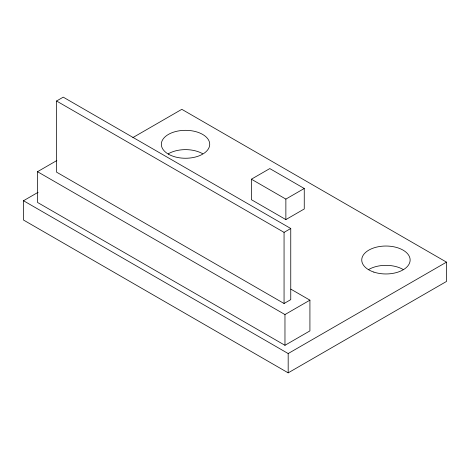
<?xml version="1.0" encoding="UTF-8"?>
<svg xmlns="http://www.w3.org/2000/svg" width="470" height="470" viewBox="0 0 470 470"><rect width="100%" height="100%" fill="white"/><g stroke="black" fill="none" stroke-linecap="round" stroke-linejoin="round"><path stroke-width="0.7" d="M56.553 101.009L63.239 97.149L290.754 228.502L290.754 299.637L284.062 303.497L56.553 172.143L56.553 101.009L284.062 232.362L290.754 228.502M290.883 289.168L309.918 300.16L309.918 330.898L284.967 345.303L37.518 202.441L37.518 171.697L56.852 160.534M132.863 137.593L181.82 109.328L446.5 262.142L446.5 281.448L288.18 372.851L23.5 220.036L23.5 200.731L38.123 192.289M251.397 179.199L269.792 168.583L304.255 188.482L304.255 208.974L285.866 219.596L251.397 199.691L251.397 179.199L285.866 199.098L304.255 188.482M37.518 171.697L284.967 314.559L309.918 300.16M23.5 200.731L288.18 353.546L446.5 262.142M288.18 353.546L288.18 372.851M285.866 199.098L285.866 219.596M284.967 314.559L284.967 345.303M284.062 232.362L284.062 303.497M368.838 269.428A24.193 13.965 0 0 1 403.048 269.428M168.425 153.719A24.193 13.965 0 0 1 202.635 153.719M373.85 272.095A24.193 13.965 0 0 0 410.134 259.998A24.193 13.965 0 0 0 373.85 247.901A24.193 13.965 0 0 0 373.85 272.095M168.425 154.166A24.193 13.965 0 0 0 208.897 147.903A24.193 13.965 0 0 0 179.27 130.801A24.193 13.965 0 0 0 168.425 154.166"/></g></svg>
